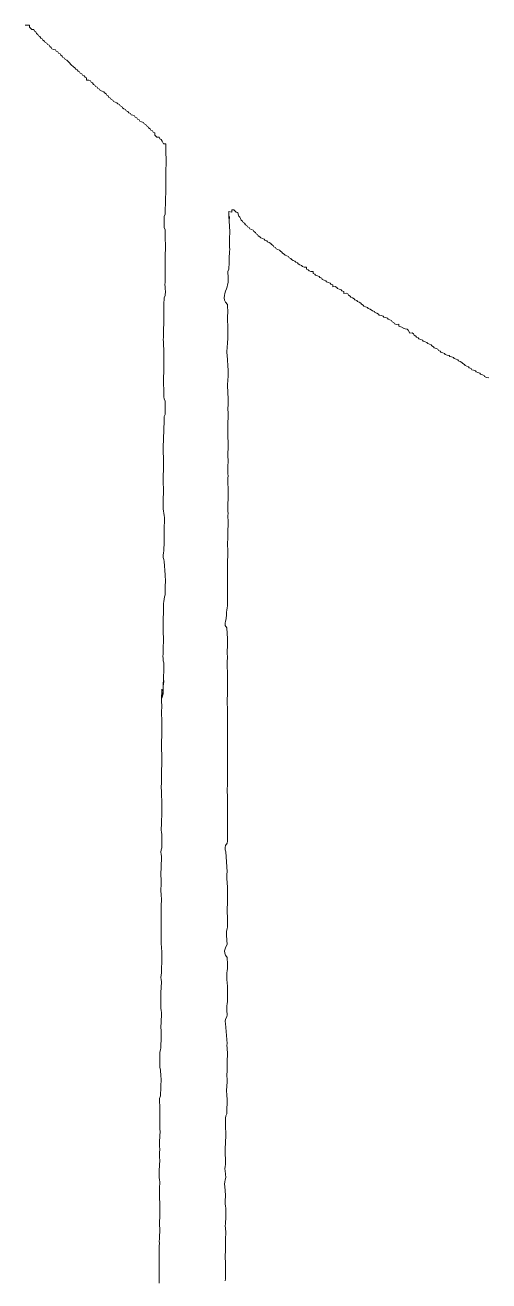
# Model space of a CAD drawing. Extents: x -16 to 11205, y -14909 to 147.
# Drawn here: x 6572 to 6783, y -7657 to -7086 of the extents above; entities that cross this region are included whole.
import ezdxf

# ---------------------------------------------------------------- set-up
doc = ezdxf.new("R2010")
doc.units = 0
doc.layers.get('0').update_dxf_attribs({"color": 1, "linetype": 'CONTINUOUS', "lineweight": 15, "true_color": 0xff0000})

msp = doc.modelspace()

# ---------------------------------------------------------------- linework, layer by layer
for p, q in [((6573, -7086), (6572, -7086)), ((6574, -7086), (6573, -7086)), ((6574.03, -7086.96), (6574, -7086)), ((6575, -7088), (6574.03, -7086.96)), ((6576, -7088), (6575, -7088)), ((6576.31, -7088.71), (6576, -7088)), ((6576.88, -7089.11), (6576.31, -7088.71)), ((6577.19, -7089.83), (6576.88, -7089.11)), ((6577.78, -7090.2), (6577.19, -7089.83)), ((6578.12, -7090.89), (6577.78, -7090.2)), ((6578.75, -7091.24), (6578.12, -7090.89)), ((6579.1, -7091.9), (6578.75, -7091.24)), ((6579.75, -7092.26), (6579.1, -7091.9)), ((6580.1, -7092.9), (6579.75, -7092.26)), ((6580.78, -7093.23), (6580.1, -7092.9)), ((6581.15, -7093.83), (6580.78, -7093.23)), ((6581.86, -7094.16), (6581.15, -7093.83)), ((6582.21, -7094.77), (6581.86, -7094.16)), ((6582.89, -7095.13), (6582.21, -7094.77)), ((6583.21, -7095.76), (6582.89, -7095.13)), ((6583.89, -7096.14), (6583.21, -7095.76)), ((6584.21, -7096.74), (6583.89, -7096.14)), ((6584.97, -7097.04), (6584.21, -7096.74)), ((6585.76, -7097.31), (6584.97, -7097.04)), ((6586.14, -7097.82), (6585.76, -7097.31)), ((6586.91, -7098.11), (6586.14, -7097.82)), ((6587.25, -7098.7), (6586.91, -7098.11)), ((6587.93, -7099.08), (6587.25, -7098.7)), ((6588.24, -7099.74), (6587.93, -7099.08)), ((6588.89, -7100.12), (6588.24, -7099.74)), ((6589.22, -7100.76), (6588.89, -7100.12)), ((6589.92, -7101.08), (6589.22, -7100.76)), ((6590.29, -7101.68), (6589.92, -7101.08)), ((6591.03, -7101.97), (6590.29, -7101.68)), ((6592.04, -7102.96), (6591.03, -7101.97)), ((6592.96, -7104.04), (6592.04, -7102.96)), ((6593.96, -7105.04), (6592.96, -7104.04)), ((6594.68, -7105.35), (6593.96, -7105.04)), ((6595.04, -7105.96), (6594.68, -7105.35)), ((6595.76, -7106.28), (6595.04, -7105.96)), ((6596.08, -7106.91), (6595.76, -7106.28)), ((6596.77, -7107.27), (6596.08, -7106.91)), ((6597.09, -7107.9), (6596.77, -7107.27)), ((6597.82, -7108.22), (6597.09, -7107.9)), ((6598.16, -7108.8), (6597.82, -7108.22)), ((6598.91, -7109.11), (6598.16, -7108.8)), ((6599.26, -7109.68), (6598.91, -7109.11)), ((6599.98, -7110.02), (6599.26, -7109.68)), ((6600, -7111), (6599.98, -7110.02)), ((6601.01, -7110.98), (6600, -7111)), ((6601.69, -7111.35), (6601.01, -7110.98)), ((6602.04, -7111.96), (6601.69, -7111.35)), ((6602.72, -7112.32), (6602.04, -7111.96)), ((6603.06, -7112.93), (6602.72, -7112.32)), ((6603.74, -7113.3), (6603.06, -7112.93)), ((6604.07, -7113.92), (6603.74, -7113.3)), ((6604.77, -7114.28), (6604.07, -7113.92)), ((6605.11, -7114.86), (6604.77, -7114.28)), ((6605.85, -7115.19), (6605.11, -7114.86)), ((6606.21, -7115.72), (6605.85, -7115.19)), ((6606.99, -7116.01), (6606.21, -7115.72)), ((6607.77, -7116.31), (6606.99, -7116.01)), ((6608.13, -7116.83), (6607.77, -7116.31)), ((6608.85, -7117.18), (6608.13, -7116.83)), ((6609.18, -7117.79), (6608.85, -7117.18)), ((6609.83, -7118.19), (6609.18, -7117.79)), ((6610.13, -7118.85), (6609.83, -7118.19)), ((6610.79, -7119.24), (6610.13, -7118.85)), ((6611.12, -7119.86), (6610.79, -7119.24)), ((6611.85, -7120.19), (6611.12, -7119.86)), ((6612.2, -7120.74), (6611.85, -7120.19)), ((6612.98, -7121.03), (6612.2, -7120.74)), ((6613.77, -7121.32), (6612.98, -7121.03)), ((6614.12, -7121.84), (6613.77, -7121.32)), ((6614.88, -7122.16), (6614.12, -7121.84)), ((6615.21, -7122.73), (6614.88, -7122.16)), ((6615.94, -7123.07), (6615.21, -7122.73)), ((6616.25, -7123.68), (6615.94, -7123.07)), ((6616.98, -7124.03), (6616.25, -7123.68)), ((6617.7, -7124.38), (6616.98, -7124.03)), ((6618.04, -7124.95), (6617.7, -7124.38)), ((6618.79, -7125.28), (6618.04, -7124.95)), ((6619.12, -7125.84), (6618.79, -7125.28)), ((6619.88, -7126.16), (6619.12, -7125.84)), ((6620.21, -7126.72), (6619.88, -7126.16)), ((6620.99, -7127.01), (6620.21, -7126.72)), ((6621.77, -7127.32), (6620.99, -7127.01)), ((6622.09, -7127.88), (6621.77, -7127.32)), ((6622.87, -7128.17), (6622.09, -7127.88)), ((6623.17, -7128.77), (6622.87, -7128.17)), ((6623.96, -7129.06), (6623.17, -7128.77)), ((6624.24, -7129.67), (6623.96, -7129.06)), ((6625.03, -7129.95), (6624.24, -7129.67)), ((6625.79, -7130.27), (6625.03, -7129.95)), ((6626.12, -7130.85), (6625.79, -7130.27)), ((6626.85, -7131.18), (6626.12, -7130.85)), ((6627.18, -7131.78), (6626.85, -7131.18)), ((6627.88, -7132.14), (6627.18, -7131.78)), ((6628.2, -7132.77), (6627.88, -7132.14)), ((6628.88, -7133.13), (6628.2, -7132.77)), ((6629.21, -7133.77), (6628.88, -7133.13)), ((6629.92, -7134.09), (6629.21, -7133.77)), ((6630.26, -7134.71), (6629.92, -7134.09)), ((6630.99, -7135.01), (6630.26, -7134.71)), ((6631, -7136), (6630.99, -7135.01)), ((6632, -7137), (6631, -7136)), ((6632.98, -7137.02), (6632, -7137)), ((6633.3, -7137.73), (6632.98, -7137.02)), ((6633.96, -7138.04), (6633.3, -7137.73)), ((6634.38, -7138.71), (6633.96, -7138.04)), ((6635, -7140), (6634.38, -7138.71)), ((6635.97, -7140.01), (6635, -7140)), ((6635.95, -7143.01), (6635.97, -7140.01)), ((6635.95, -7144), (6635.95, -7143.01)), ((6636.05, -7144.99), (6635.95, -7144)), ((6636.16, -7145.98), (6636.05, -7144.99)), ((6636.05, -7154), (6636.24, -7146.98)), ((6636.24, -7146.98), (6636.16, -7145.98)), ((6636, -7155), (6636.05, -7154)), ((6635.81, -7167.99), (6636.07, -7159)), ((6635.97, -7156), (6636, -7155)), ((6635.98, -7157), (6635.97, -7156)), ((6636.02, -7158), (6635.98, -7157)), ((6636.07, -7159), (6636.02, -7158)), ((6635.67, -7171.98), (6635.75, -7170.99)), ((6635.75, -7170.99), (6635.78, -7169.99)), ((6635.78, -7168.99), (6635.81, -7167.99)), ((6635.78, -7169.99), (6635.78, -7168.99)), ((6664.69, -7170.78), (6664.64, -7173.96)), ((6666, -7171), (6664.69, -7170.78)), ((6667, -7170), (6666, -7170)), ((6666, -7170), (6666, -7171)), ((6668, -7171), (6667, -7170)), ((6668.8, -7171.19), (6668, -7171)), ((6668.98, -7172.02), (6668.8, -7171.19)), ((6635.24, -7174), (6635.27, -7173.01)), ((6635.25, -7175), (6635.24, -7174)), ((6635.29, -7175.99), (6635.25, -7175)), ((6635.27, -7173.01), (6635.67, -7171.98)), ((6635.31, -7176.99), (6635.29, -7175.99)), ((6635.33, -7177.99), (6635.31, -7176.99)), ((6664.64, -7173.96), (6665, -7173)), ((6665, -7173), (6664.83, -7174.99)), ((6664.83, -7174.99), (6665.09, -7180)), ((6669.22, -7172.8), (6668.98, -7172.02)), ((6669.65, -7173.28), (6669.22, -7172.8)), ((6670, -7174), (6669.65, -7173.28)), ((6670.34, -7174.68), (6670, -7174)), ((6670.92, -7175.07), (6670.34, -7174.68)), ((6671.26, -7175.75), (6670.92, -7175.07)), ((6671.87, -7176.13), (6671.26, -7175.75)), ((6672.21, -7176.78), (6671.87, -7176.13)), ((6672.86, -7177.15), (6672.21, -7176.78)), ((6673.22, -7177.75), (6672.86, -7177.15)), ((6635.69, -7179.01), (6635.33, -7177.99)), ((6635.68, -7182.01), (6635.73, -7180.01)), ((6635.68, -7183.02), (6635.68, -7182.01)), ((6635.78, -7184.02), (6635.68, -7183.02)), ((6635.73, -7180.01), (6635.69, -7179.01)), ((6665.02, -7183), (6664.99, -7184)), ((6665.05, -7182), (6665.02, -7183)), ((6665.08, -7181), (6665.05, -7182)), ((6665.09, -7180), (6665.08, -7181)), ((6673.94, -7178.07), (6673.22, -7177.75)), ((6674.3, -7178.65), (6673.94, -7178.07)), ((6675.03, -7178.96), (6674.3, -7178.65)), ((6675.75, -7179.3), (6675.03, -7178.96)), ((6676.08, -7179.91), (6675.75, -7179.3)), ((6676.76, -7180.28), (6676.08, -7179.91)), ((6677.08, -7180.91), (6676.76, -7180.28)), ((6677.78, -7181.28), (6677.08, -7180.91)), ((6678.1, -7181.87), (6677.78, -7181.28)), ((6678.85, -7182.21), (6678.1, -7181.87)), ((6679.17, -7182.75), (6678.85, -7182.21)), ((6679.98, -7183.04), (6679.17, -7182.75)), ((6680.79, -7183.33), (6679.98, -7183.04)), ((6635.77, -7192.98), (6635.92, -7185.01)), ((6635.92, -7185.01), (6635.78, -7184.02)), ((6664.99, -7184), (6664.99, -7185)), ((6664.99, -7185), (6665.01, -7186)), ((6665.01, -7186), (6665.05, -7187)), ((6665.05, -7187), (6665.08, -7188)), ((6665.08, -7188), (6665.06, -7189)), ((6681.12, -7183.81), (6680.79, -7183.33)), ((6681.93, -7184.11), (6681.12, -7183.81)), ((6682.25, -7184.61), (6681.93, -7184.11)), ((6683.05, -7184.92), (6682.25, -7184.61)), ((6683.81, -7185.26), (6683.05, -7184.92)), ((6684.14, -7185.81), (6683.81, -7185.26)), ((6684.87, -7186.18), (6684.14, -7185.81)), ((6685.19, -7186.75), (6684.87, -7186.18)), ((6685.91, -7187.11), (6685.19, -7186.75)), ((6686.25, -7187.67), (6685.91, -7187.11)), ((6687.01, -7187.98), (6686.25, -7187.67)), ((6687.78, -7188.3), (6687.01, -7187.98)), ((6688.12, -7188.84), (6687.78, -7188.3)), ((6688.85, -7189.2), (6688.12, -7188.84)), ((6635.66, -7194.99), (6635.69, -7193.98)), ((6635.69, -7193.98), (6635.77, -7192.98)), ((6664.82, -7193.99), (6664.79, -7194.99)), ((6664.83, -7191.99), (6664.81, -7192.99)), ((6664.81, -7192.99), (6664.82, -7193.99)), ((6664.88, -7190.99), (6664.83, -7191.99)), ((6664.98, -7190), (6664.88, -7190.99)), ((6665.06, -7189), (6664.98, -7190)), ((6689.17, -7189.77), (6688.85, -7189.2)), ((6689.91, -7190.13), (6689.17, -7189.77)), ((6690.24, -7190.66), (6689.91, -7190.13)), ((6691.03, -7190.96), (6690.24, -7190.66)), ((6691.82, -7191.27), (6691.03, -7190.96)), ((6692.16, -7191.77), (6691.82, -7191.27)), ((6692.93, -7192.1), (6692.16, -7191.77)), ((6693.25, -7192.64), (6692.93, -7192.1)), ((6694, -7193), (6693.25, -7192.64)), ((6694.78, -7193.33), (6694, -7193)), ((6695.11, -7193.83), (6694.78, -7193.33)), ((6695.93, -7194.11), (6695.11, -7193.83)), ((6696.25, -7194.62), (6695.93, -7194.11)), ((6635.68, -7196), (6635.66, -7194.99)), ((6635.66, -7203), (6635.77, -7199)), ((6635.73, -7197), (6635.68, -7196)), ((6635.77, -7198), (6635.73, -7197)), ((6635.77, -7199), (6635.77, -7198)), ((6664.27, -7198.01), (6664.26, -7199)), ((6664.26, -7199), (6664.31, -7200)), ((6664.67, -7196.98), (6664.27, -7198.01)), ((6664.31, -7200), (6664.42, -7202.04)), ((6664.74, -7195.98), (6664.67, -7196.98)), ((6664.79, -7194.99), (6664.74, -7195.98)), ((6697.05, -7194.93), (6696.25, -7194.62)), ((6697.82, -7195.27), (6697.05, -7194.93)), ((6698.14, -7195.79), (6697.82, -7195.27)), ((6698.92, -7196.12), (6698.14, -7195.79)), ((6700, -7196), (6698.92, -7196.12)), ((6700.05, -7196.92), (6700, -7196)), ((6700.85, -7197.23), (6700.05, -7196.92)), ((6701.17, -7197.75), (6700.85, -7197.23)), ((6701.94, -7198.09), (6701.17, -7197.75)), ((6703, -7198), (6701.94, -7198.09)), ((6703.04, -7198.94), (6703, -7198)), ((6703.85, -7199.24), (6703.04, -7198.94)), ((6704.17, -7199.73), (6703.85, -7199.24)), ((6704.99, -7200.01), (6704.17, -7199.73)), ((6705.81, -7200.31), (6704.99, -7200.01)), ((6706.11, -7200.83), (6705.81, -7200.31)), ((6635.63, -7204), (6635.66, -7203)), ((6635.67, -7205.01), (6635.63, -7204)), ((6635.76, -7206), (6635.67, -7205.01)), ((6635.82, -7207), (6635.76, -7206)), ((6663.67, -7205.92), (6663.14, -7207.03)), ((6663.87, -7204.97), (6663.67, -7205.92)), ((6664.11, -7204.02), (6663.87, -7204.97)), ((6664.32, -7203.05), (6664.11, -7204.02)), ((6664.42, -7202.04), (6664.32, -7203.05)), ((6706.92, -7201.13), (6706.11, -7200.83)), ((6707.19, -7201.68), (6706.92, -7201.13)), ((6708.01, -7201.98), (6707.19, -7201.68)), ((6708.83, -7202.29), (6708.01, -7201.98)), ((6709.12, -7202.78), (6708.83, -7202.29)), ((6709.98, -7203.04), (6709.12, -7202.78)), ((6710.84, -7203.29), (6709.98, -7203.04)), ((6711.15, -7203.74), (6710.84, -7203.29)), ((6711.98, -7204.03), (6711.15, -7203.74)), ((6712, -7205), (6711.98, -7204.03)), ((6713.05, -7204.92), (6712, -7205)), ((6713.81, -7205.3), (6713.05, -7204.92)), ((6714.11, -7205.82), (6713.81, -7205.3)), ((6714.92, -7206.14), (6714.11, -7205.82)), ((6635.13, -7212.01), (6635.23, -7211.02)), ((6635.23, -7211.02), (6635.33, -7210.03)), ((6635.33, -7210.03), (6635.75, -7208.98)), ((6635.75, -7208.98), (6635.82, -7207)), ((6662.64, -7208.98), (6662.56, -7210.04)), ((6662.56, -7210.04), (6662.79, -7211.05)), ((6662.9, -7207.98), (6662.64, -7208.98)), ((6662.79, -7211.05), (6663.2, -7211.94)), ((6663.14, -7207.03), (6662.9, -7207.98)), ((6715.77, -7206.41), (6714.92, -7206.14)), ((6716.1, -7206.82), (6715.77, -7206.41)), ((6716.96, -7207.06), (6716.1, -7206.82)), ((6717, -7208), (6716.96, -7207.06)), ((6718.1, -7207.86), (6717, -7208)), ((6718.83, -7208.24), (6718.1, -7207.86)), ((6719.13, -7208.83), (6718.83, -7208.24)), ((6719.85, -7209.21), (6719.13, -7208.83)), ((6720.17, -7209.77), (6719.85, -7209.21)), ((6720.95, -7210.08), (6720.17, -7209.77)), ((6721.73, -7210.39), (6720.95, -7210.08)), ((6722.08, -7210.88), (6721.73, -7210.39)), ((6722.87, -7211.19), (6722.08, -7210.88)), ((6723.2, -7211.71), (6722.87, -7211.19)), ((6723.98, -7212.03), (6723.2, -7211.71)), ((6635.08, -7218), (6635.15, -7214)), ((6635.09, -7213), (6635.13, -7212.01)), ((6635.15, -7214), (6635.09, -7213)), ((6663.2, -7211.94), (6664.01, -7213)), ((6664.01, -7213), (6664.25, -7217)), ((6664.25, -7217), (6664.14, -7218)), ((6724.74, -7212.38), (6723.98, -7212.03)), ((6725.05, -7212.92), (6724.74, -7212.38)), ((6725.82, -7213.28), (6725.05, -7212.92)), ((6726.13, -7213.8), (6725.82, -7213.28)), ((6726.93, -7214.11), (6726.13, -7213.8)), ((6727.77, -7214.39), (6726.93, -7214.11)), ((6728.1, -7214.83), (6727.77, -7214.39)), ((6728.95, -7215.09), (6728.1, -7214.83)), ((6730.08, -7215.87), (6728.95, -7215.09)), ((6730.88, -7216.21), (6730.08, -7215.87)), ((6731.17, -7216.72), (6730.88, -7216.21)), ((6731.97, -7217.05), (6731.17, -7216.72)), ((6732.8, -7217.37), (6731.97, -7217.05)), ((6733.08, -7217.84), (6732.8, -7217.37)), ((6634.98, -7227), (6635.12, -7219)), ((6635.12, -7219), (6635.08, -7218)), ((6664.14, -7218), (6664.08, -7219)), ((6664.08, -7219), (6664.1, -7220)), ((6664.1, -7220), (6664.15, -7221)), ((6664.15, -7221), (6664.18, -7222)), ((6664.18, -7222), (6664.19, -7223)), ((6664.19, -7223), (6664.2, -7224)), ((6733.96, -7218.09), (6733.08, -7217.84)), ((6734.85, -7218.31), (6733.96, -7218.09)), ((6735.13, -7218.74), (6734.85, -7218.31)), ((6736.03, -7218.95), (6735.13, -7218.74)), ((6736.89, -7219.21), (6736.03, -7218.95)), ((6737.17, -7219.7), (6736.89, -7219.21)), ((6737.99, -7220.02), (6737.17, -7219.7)), ((6738.76, -7220.37), (6737.99, -7220.02)), ((6739.06, -7220.91), (6738.76, -7220.37)), ((6739.82, -7221.28), (6739.06, -7220.91)), ((6740.12, -7221.8), (6739.82, -7221.28)), ((6740.91, -7222.14), (6740.12, -7221.8)), ((6742, -7222), (6740.91, -7222.14)), ((6742.05, -7222.91), (6742, -7222)), ((6742.91, -7223.19), (6742.05, -7222.91)), ((6634.88, -7229), (6634.89, -7227.99)), ((6634.89, -7227.99), (6634.98, -7227)), ((6664.22, -7228.01), (6664.17, -7229.01)), ((6664.2, -7224), (6664.22, -7225)), ((6664.22, -7225), (6664.25, -7226)), ((6664.25, -7227.01), (6664.22, -7228.01)), ((6664.25, -7226), (6664.25, -7227.01)), ((6743.8, -7223.44), (6742.91, -7223.19)), ((6744.07, -7223.84), (6743.8, -7223.44)), ((6744.98, -7224.03), (6744.07, -7223.84)), ((6745.89, -7224.21), (6744.98, -7224.03)), ((6746.2, -7224.64), (6745.89, -7224.21)), ((6747, -7226), (6746.2, -7224.64)), ((6748.09, -7225.89), (6747, -7226)), ((6748.72, -7226.33), (6748.09, -7225.89)), ((6749.01, -7226.99), (6748.72, -7226.33)), ((6749.71, -7227.38), (6749.01, -7226.99)), ((6750.06, -7227.92), (6749.71, -7227.38)), ((6750.86, -7228.21), (6750.06, -7227.92)), ((6751.2, -7228.68), (6750.86, -7228.21)), ((6752.01, -7228.98), (6751.2, -7228.68)), ((6634.91, -7230), (6634.88, -7229)), ((6634.96, -7231), (6634.91, -7230)), ((6635.01, -7232), (6634.96, -7231)), ((6635.08, -7232.99), (6635.01, -7232)), ((6635.18, -7233.99), (6635.08, -7232.99)), ((6635.08, -7238), (6635.18, -7233.99)), ((6663.85, -7234), (6663.83, -7235)), ((6663.92, -7233), (6663.85, -7234)), ((6663.98, -7232), (6663.92, -7233)), ((6664.03, -7231), (6663.98, -7232)), ((6664.1, -7230.01), (6664.03, -7231)), ((6664.17, -7229.01), (6664.1, -7230.01)), ((6752.84, -7229.28), (6752.01, -7228.98)), ((6753.14, -7229.76), (6752.84, -7229.28)), ((6753.99, -7230.02), (6753.14, -7229.76)), ((6754.84, -7230.29), (6753.99, -7230.02)), ((6755.15, -7230.75), (6754.84, -7230.29)), ((6755.97, -7231.04), (6755.15, -7230.75)), ((6756.76, -7231.38), (6755.97, -7231.04)), ((6757.07, -7231.9), (6756.76, -7231.38)), ((6757.84, -7232.24), (6757.07, -7231.9)), ((6758.16, -7232.75), (6757.84, -7232.24)), ((6758.96, -7233.07), (6758.16, -7232.75)), ((6759.75, -7233.4), (6758.96, -7233.07)), ((6760.07, -7233.89), (6759.75, -7233.4)), ((6760.86, -7234.23), (6760.07, -7233.89)), ((6761.16, -7234.72), (6760.86, -7234.23)), ((6635.06, -7239), (6635.08, -7238)), ((6635.1, -7240), (6635.06, -7239)), ((6635.15, -7240.99), (6635.1, -7240)), ((6663.83, -7235), (6663.88, -7236.01)), ((6663.88, -7236.01), (6664.33, -7243)), ((6761.98, -7235.04), (6761.16, -7234.72)), ((6762.82, -7235.35), (6761.98, -7235.04)), ((6763.11, -7235.78), (6762.82, -7235.35)), ((6763.99, -7236.01), (6763.11, -7235.78)), ((6764.89, -7236.23), (6763.99, -7236.01)), ((6765.17, -7236.64), (6764.89, -7236.23)), ((6766.06, -7236.88), (6765.17, -7236.64)), ((6766.91, -7237.17), (6766.06, -7236.88)), ((6767.2, -7237.63), (6766.91, -7237.17)), ((6768.04, -7237.93), (6767.2, -7237.63)), ((6768.86, -7238.23), (6768.04, -7237.93)), ((6769.17, -7238.72), (6768.86, -7238.23)), ((6769.98, -7239.03), (6769.17, -7238.72)), ((6770.76, -7239.38), (6769.98, -7239.03)), ((6771.07, -7239.9), (6770.76, -7239.38)), ((6771.84, -7240.25), (6771.07, -7239.9)), ((6772.15, -7240.76), (6771.84, -7240.25)), ((6634.95, -7249), (6635.15, -7240.99)), ((6664.34, -7245.01), (6664.31, -7246.01)), ((6664.33, -7243), (6664.34, -7244)), ((6664.34, -7244), (6664.34, -7245.01)), ((6772.95, -7241.08), (6772.15, -7240.76)), ((6773.76, -7241.4), (6772.95, -7241.08)), ((6774.07, -7241.88), (6773.76, -7241.4)), ((6774.89, -7242.2), (6774.07, -7241.88)), ((6775.18, -7242.67), (6774.89, -7242.2)), ((6776.02, -7242.96), (6775.18, -7242.67)), ((6776.86, -7243.26), (6776.02, -7242.96)), ((6777.16, -7243.69), (6776.86, -7243.26)), ((6778.02, -7243.97), (6777.16, -7243.69)), ((6778.88, -7244.24), (6778.02, -7243.97)), ((6779.17, -7244.66), (6778.88, -7244.24)), ((6780.02, -7244.96), (6779.17, -7244.66)), ((6780.85, -7245.39), (6780.02, -7244.96)), ((6781.07, -7245.81), (6780.85, -7245.39)), ((6781.95, -7246.25), (6781.07, -7245.81)), ((6634.99, -7250), (6634.95, -7249)), ((6635.06, -7251), (6634.99, -7250)), ((6635.1, -7252), (6635.06, -7251)), ((6664.15, -7249), (6664.11, -7250)), ((6664.11, -7250), (6664.11, -7251)), ((6664.11, -7251), (6664.17, -7251.99)), ((6664.21, -7248.01), (6664.15, -7249)), ((6664.27, -7247.01), (6664.21, -7248.01)), ((6664.31, -7246.01), (6664.27, -7247.01)), ((6783, -7246.45), (6781.95, -7246.25)), ((6635.11, -7252.99), (6635.1, -7252)), ((6635.12, -7253.99), (6635.11, -7252.99)), ((6635.17, -7254.98), (6635.12, -7253.99)), ((6635.3, -7255.97), (6635.17, -7254.98)), ((6635.78, -7257.02), (6635.3, -7255.97)), ((6635.68, -7261.99), (6635.78, -7257.02)), ((6664.17, -7251.99), (6664.29, -7253.99)), ((6664.29, -7253.99), (6664.31, -7254.99)), ((6664.31, -7254.99), (6664.34, -7255.99)), ((6664.34, -7255.99), (6664.37, -7257)), ((6664.37, -7257), (6664.37, -7258)), ((6635.32, -7264.01), (6635.66, -7262.99)), ((6635.66, -7262.99), (6635.68, -7261.99)), ((6664.3, -7260), (6664.29, -7261)), ((6664.29, -7261), (6664.33, -7262)), ((6664.34, -7259), (6664.3, -7260)), ((6664.33, -7262), (6664.38, -7263)), ((6664.37, -7258), (6664.34, -7259)), ((6664.38, -7263), (6664.39, -7264.01)), ((6635.18, -7269), (6635.24, -7267.01)), ((6635.24, -7267.01), (6635.27, -7266.01)), ((6635.27, -7266.01), (6635.3, -7265.01)), ((6635.3, -7265.01), (6635.32, -7264.01)), ((6664.22, -7267.01), (6664.2, -7268)), ((6664.2, -7268), (6664.22, -7269)), ((6664.27, -7266.01), (6664.22, -7267.01)), ((6664.34, -7265.01), (6664.27, -7266.01)), ((6664.39, -7264.01), (6664.34, -7265.01)), ((6634.86, -7277.99), (6635.14, -7270)), ((6635.14, -7270), (6635.18, -7269)), ((6664.22, -7269), (6664.24, -7270)), ((6664.24, -7270), (6664.26, -7271)), ((6664.26, -7271), (6664.27, -7272)), ((6664.27, -7272), (6664.28, -7272.99)), ((6664.28, -7272.99), (6664.28, -7273.99)), ((6664.28, -7273.99), (6664.31, -7274.99)), ((6634.85, -7279), (6634.86, -7277.99)), ((6634.85, -7280), (6634.85, -7279)), ((6634.87, -7281), (6634.85, -7280)), ((6664.23, -7280), (6664.21, -7281)), ((6664.31, -7279.01), (6664.23, -7280)), ((6664.31, -7274.99), (6664.36, -7275.99)), ((6664.38, -7278.01), (6664.31, -7279.01)), ((6664.36, -7275.99), (6664.4, -7277)), ((6664.4, -7277), (6664.38, -7278.01)), ((6634.91, -7282), (6634.87, -7281)), ((6634.96, -7283), (6634.91, -7282)), ((6634.98, -7284), (6634.96, -7283)), ((6634.98, -7285), (6634.98, -7284)), ((6635, -7286), (6634.98, -7285)), ((6664.21, -7281), (6664.27, -7282)), ((6664.34, -7285.01), (6664.25, -7286.01)), ((6664.27, -7282), (6664.39, -7284)), ((6664.39, -7284), (6664.34, -7285.01)), ((6634.83, -7293), (6635, -7286)), ((6664.25, -7286.01), (6664.19, -7287)), ((6664.19, -7287), (6664.2, -7288)), ((6664.2, -7288), (6664.24, -7289)), ((6664.24, -7289), (6664.3, -7290)), ((6664.31, -7291), (6664.29, -7292)), ((6664.3, -7290), (6664.31, -7291)), ((6634.79, -7294), (6634.83, -7293)), ((6634.85, -7295.01), (6634.79, -7294)), ((6634.83, -7304), (6634.98, -7296)), ((6634.98, -7296), (6634.85, -7295.01)), ((6664.29, -7292), (6664.26, -7293)), ((6664.26, -7293), (6664.27, -7294)), ((6664.27, -7294), (6664.29, -7295)), ((6664.29, -7295), (6664.31, -7296)), ((6664.31, -7296), (6664.32, -7296.99)), ((6664.32, -7296.99), (6664.34, -7298)), ((6664.26, -7303.01), (6664.23, -7304)), ((6664.31, -7302.01), (6664.26, -7303.01)), ((6664.35, -7301.01), (6664.31, -7302.01)), ((6664.34, -7298), (6664.37, -7300)), ((6664.37, -7300), (6664.35, -7301.01)), ((6634.79, -7305), (6634.83, -7304)), ((6634.82, -7306.01), (6634.79, -7305)), ((6634.94, -7307.01), (6634.82, -7306.01)), ((6635.1, -7307.99), (6634.94, -7307.01)), ((6635.26, -7308.97), (6635.1, -7307.99)), ((6664.23, -7304), (6664.24, -7305)), ((6664.24, -7305), (6664.27, -7306)), ((6664.27, -7306), (6664.3, -7307)), ((6664.3, -7307), (6664.31, -7308)), ((6664.31, -7308), (6664.3, -7309)), ((6635.2, -7316.01), (6635.36, -7309.96)), ((6635.36, -7309.96), (6635.26, -7308.97)), ((6664.3, -7309), (6664.28, -7310)), ((6664.28, -7310), (6664.32, -7311)), ((6664.35, -7314.01), (6664.28, -7315.01)), ((6664.32, -7311), (6664.38, -7312)), ((6664.4, -7313), (6664.35, -7314.01)), ((6664.38, -7312), (6664.4, -7313)), ((6635.23, -7317), (6635.2, -7316.01)), ((6635.27, -7318), (6635.23, -7317)), ((6635.24, -7320), (6635.27, -7319)), ((6635.25, -7321), (6635.24, -7320)), ((6635.27, -7319), (6635.27, -7318)), ((6664.2, -7320.01), (6664.15, -7321)), ((6664.26, -7319.01), (6664.2, -7320.01)), ((6664.28, -7315.01), (6664.24, -7316.01)), ((6664.24, -7316.01), (6664.24, -7317.01)), ((6664.24, -7317.01), (6664.26, -7318.01)), ((6664.26, -7318.01), (6664.26, -7319.01)), ((6634.94, -7326), (6635.12, -7325.01)), ((6635.12, -7325.01), (6635.25, -7321)), ((6664.15, -7321), (6664.12, -7322)), ((6664.12, -7322), (6664.14, -7323)), ((6664.14, -7323), (6664.18, -7324)), ((6664.18, -7324), (6664.21, -7325)), ((6664.21, -7325), (6664.21, -7326)), ((6634.83, -7327), (6634.94, -7326)), ((6634.86, -7328.01), (6634.83, -7327)), ((6635.04, -7328.99), (6634.86, -7328.01)), ((6635.3, -7329.94), (6635.04, -7328.99)), ((6635.71, -7335.99), (6635.3, -7329.94)), ((6664.11, -7331), (6664.1, -7332)), ((6664.13, -7330), (6664.11, -7331)), ((6664.15, -7329), (6664.13, -7330)), ((6664.17, -7328), (6664.15, -7329)), ((6664.19, -7327), (6664.17, -7328)), ((6664.21, -7326), (6664.19, -7327)), ((6635.73, -7337), (6635.71, -7335.99)), ((6635.8, -7338), (6635.73, -7337)), ((6664.05, -7337), (6664.03, -7338)), ((6664.08, -7336), (6664.05, -7337)), ((6664.1, -7335), (6664.08, -7336)), ((6664.1, -7332), (6664.1, -7333)), ((6664.1, -7333), (6664.1, -7334)), ((6664.1, -7334), (6664.1, -7335)), ((6635.7, -7342.99), (6635.71, -7341.99)), ((6635.73, -7343.99), (6635.7, -7342.99)), ((6635.71, -7341.99), (6635.8, -7338)), ((6664.03, -7338), (6664.03, -7339)), ((6664.03, -7339), (6664.05, -7340)), ((6664.05, -7340), (6664.07, -7341)), ((6664.07, -7341), (6664.09, -7342)), ((6664.09, -7342), (6664.11, -7343)), ((6664.11, -7343), (6664.11, -7344)), ((6635.03, -7349), (6635.16, -7348.02)), ((6635.16, -7348.02), (6635.29, -7347.03)), ((6635.29, -7347.03), (6635.38, -7346.03)), ((6635.38, -7346.03), (6635.75, -7344.99)), ((6635.75, -7344.99), (6635.73, -7343.99)), ((6664.08, -7346), (6664.07, -7347)), ((6664.07, -7347), (6664.08, -7348)), ((6664.09, -7345), (6664.08, -7346)), ((6664.08, -7348), (6664.11, -7349.01)), ((6664.11, -7344), (6664.09, -7345)), ((6634.87, -7356.99), (6635.02, -7352)), ((6634.94, -7351), (6634.95, -7350)), ((6635.02, -7352), (6634.94, -7351)), ((6634.95, -7350), (6635.03, -7349)), ((6663.68, -7353.98), (6663.4, -7356.03)), ((6663.8, -7351.98), (6663.66, -7352.97)), ((6663.66, -7352.97), (6663.68, -7353.98)), ((6663.99, -7351), (6663.8, -7351.98)), ((6664.1, -7350.01), (6663.99, -7351)), ((6664.11, -7349.01), (6664.1, -7350.01)), ((6634.82, -7361), (6634.86, -7360)), ((6634.85, -7357.99), (6634.87, -7356.99)), ((6634.87, -7359), (6634.85, -7357.99)), ((6634.86, -7360), (6634.87, -7359)), ((6663.16, -7357.01), (6662.95, -7358)), ((6662.95, -7358), (6663.01, -7359)), ((6663.01, -7359), (6663.73, -7360.05)), ((6663.4, -7356.03), (6663.16, -7357.01)), ((6663.73, -7360.05), (6664.06, -7365)), ((6634.8, -7370.99), (6634.94, -7364)), ((6634.81, -7362.01), (6634.82, -7361)), ((6634.85, -7363.01), (6634.81, -7362.01)), ((6634.94, -7364), (6634.85, -7363.01)), ((6664.06, -7365), (6664.08, -7366)), ((6634.77, -7372), (6634.8, -7370.99)), ((6663.98, -7370), (6663.96, -7371)), ((6663.96, -7371), (6663.98, -7372)), ((6664.02, -7369), (6663.98, -7370)), ((6664.06, -7368), (6664.02, -7369)), ((6664.08, -7367), (6664.06, -7368)), ((6664.08, -7366), (6664.08, -7367)), ((6634.73, -7373.01), (6634.77, -7372)), ((6634.74, -7374.03), (6634.73, -7373.01)), ((6634.86, -7375.02), (6634.74, -7374.03)), ((6635.06, -7375.99), (6634.86, -7375.02)), ((6635, -7386), (6635.06, -7375.99)), ((6663.91, -7376), (6663.9, -7377)), ((6663.9, -7377), (6663.95, -7378)), ((6663.97, -7375), (6663.91, -7376)), ((6664.03, -7374), (6663.97, -7375)), ((6663.98, -7372), (6664.02, -7373)), ((6664.02, -7373), (6664.03, -7374)), ((6663.95, -7378), (6664.07, -7380)), ((6664.07, -7381), (6664.06, -7382)), ((6664.06, -7382), (6664.06, -7383)), ((6664.06, -7383), (6664.07, -7384)), ((6664.07, -7380), (6664.07, -7381)), ((6634.09, -7393), (6634.24, -7388)), ((6634.24, -7388), (6634.76, -7389)), ((6634.78, -7384.94), (6635.15, -7384.05)), ((6634.81, -7390), (6634.78, -7384.94)), ((6635.15, -7384.05), (6635, -7386)), ((6664.07, -7384), (6664.08, -7385)), ((6664.08, -7385), (6664.08, -7386)), ((6664.08, -7386), (6664.08, -7387)), ((6664.08, -7387), (6664.08, -7388)), ((6664.08, -7388), (6664.09, -7389)), ((6634.12, -7394), (6634.09, -7393)), ((6634.21, -7395), (6634.12, -7394)), ((6634.18, -7392.01), (6634.81, -7390)), ((6634.36, -7391.02), (6634.18, -7392.01)), ((6634.76, -7389), (6634.36, -7391.02)), ((6663.94, -7393), (6663.93, -7394)), ((6663.93, -7394), (6663.97, -7395)), ((6663.99, -7392), (6663.94, -7393)), ((6664.06, -7391), (6663.99, -7392)), ((6664.09, -7390), (6664.06, -7391)), ((6664.09, -7389), (6664.09, -7390)), ((6634.09, -7399), (6634.21, -7395)), ((6634.09, -7400), (6634.09, -7399)), ((6634.14, -7401), (6634.09, -7400)), ((6663.97, -7395), (6664.04, -7396)), ((6664.04, -7396), (6664.1, -7397)), ((6664.1, -7397), (6664.13, -7398)), ((6664.12, -7400), (6664.11, -7401)), ((6664.14, -7399), (6664.12, -7400)), ((6664.13, -7398), (6664.14, -7399)), ((6634.17, -7402), (6634.14, -7401)), ((6634.16, -7404), (6634.17, -7403)), ((6634.16, -7405), (6634.16, -7404)), ((6634.17, -7406), (6634.16, -7405)), ((6634.17, -7403), (6634.17, -7402)), ((6664.11, -7401), (6664.1, -7402)), ((6664.1, -7402), (6664.1, -7403)), ((6664.1, -7403), (6664.1, -7404)), ((6664.1, -7404), (6664.1, -7405)), ((6664.1, -7405), (6664.1, -7406)), ((6634.03, -7413), (6634.24, -7408)), ((6634.2, -7407), (6634.17, -7406)), ((6634.24, -7408), (6634.2, -7407)), ((6664.1, -7408), (6664.09, -7409)), ((6664.09, -7409), (6664.1, -7410)), ((6664.1, -7406), (6664.1, -7407)), ((6664.1, -7407), (6664.1, -7408)), ((6664.1, -7410), (6664.11, -7411)), ((6664.11, -7411), (6664.12, -7412)), ((6634.01, -7414), (6634.03, -7413)), ((6634.04, -7415), (6634.01, -7414)), ((6634.08, -7416), (6634.04, -7415)), ((6634.13, -7416.99), (6634.08, -7416)), ((6634.19, -7417.98), (6634.13, -7416.99)), ((6664.12, -7413), (6664.11, -7414)), ((6664.11, -7414), (6664.12, -7415)), ((6664.13, -7417), (6664.11, -7418)), ((6664.12, -7412), (6664.12, -7413)), ((6664.12, -7415), (6664.13, -7416)), ((6664.13, -7416), (6664.13, -7417)), ((6634.08, -7429.01), (6634.19, -7417.98)), ((6664.03, -7421), (6664.02, -7422)), ((6664.02, -7422), (6664.02, -7423)), ((6664.02, -7423), (6664.03, -7424)), ((6664.06, -7420), (6664.03, -7421)), ((6664.09, -7419), (6664.06, -7420)), ((6664.11, -7418), (6664.09, -7419)), ((6634.03, -7430), (6634.12, -7428.02)), ((6634.12, -7428.02), (6634.08, -7429.01)), ((6664.03, -7424), (6664.05, -7425)), ((6664.05, -7425), (6664.07, -7426)), ((6664.07, -7426), (6664.08, -7427)), ((6664.08, -7427), (6664.09, -7428)), ((6664.09, -7428), (6664.1, -7429)), ((6633.96, -7432), (6633.98, -7431)), ((6633.96, -7433), (6633.96, -7432)), ((6633.99, -7434), (6633.96, -7433)), ((6633.98, -7431), (6634.03, -7430)), ((6634.02, -7435), (6633.99, -7434)), ((6663.96, -7433), (6663.94, -7434)), ((6663.94, -7434), (6663.97, -7435)), ((6664.01, -7432), (6663.96, -7433)), ((6664.07, -7431), (6664.01, -7432)), ((6664.1, -7430), (6664.07, -7431)), ((6664.1, -7429), (6664.1, -7430)), ((6634.06, -7436), (6634.02, -7435)), ((6634.1, -7437), (6634.06, -7436)), ((6634.13, -7438), (6634.1, -7437)), ((6634.14, -7439), (6634.13, -7438)), ((6634.13, -7441), (6634.14, -7440)), ((6634.14, -7440), (6634.14, -7439)), ((6663.97, -7435), (6664.01, -7436)), ((6664.01, -7436), (6664.03, -7437)), ((6664.03, -7437), (6664.02, -7438)), ((6664.02, -7438), (6664.02, -7439)), ((6664.02, -7439), (6664.03, -7440)), ((6664.03, -7440), (6664.04, -7441)), ((6634.06, -7450.01), (6634.2, -7442.98)), ((6634.13, -7441.99), (6634.13, -7441)), ((6634.2, -7442.98), (6634.13, -7441.99)), ((6664.04, -7443), (6664.02, -7444)), ((6664.02, -7444), (6664.02, -7445)), ((6664.02, -7445), (6664.02, -7446)), ((6664.04, -7441), (6664.05, -7442)), ((6664.05, -7442), (6664.04, -7443)), ((6633.93, -7452), (6633.95, -7451)), ((6633.95, -7451), (6634.06, -7450.01)), ((6664.02, -7446), (6664.03, -7447)), ((6664.03, -7447), (6664.03, -7448)), ((6664.03, -7448), (6664.03, -7449)), ((6664.03, -7449), (6664.04, -7450)), ((6664.04, -7450), (6664.06, -7451)), ((6664.06, -7451), (6664.08, -7452)), ((6634.04, -7453), (6633.93, -7452)), ((6634.25, -7453.97), (6634.04, -7453)), ((6634.14, -7460.02), (6634.25, -7453.97)), ((6664.05, -7457.01), (6663.86, -7457.98)), ((6664.1, -7456.01), (6664.05, -7457.01)), ((6664.07, -7453), (6664.06, -7454)), ((6664.06, -7454), (6664.07, -7455)), ((6664.08, -7452), (6664.07, -7453)), ((6664.07, -7455), (6664.1, -7456.01)), ((6633.82, -7461.99), (6633.94, -7460.99)), ((6633.85, -7463), (6633.82, -7461.99)), ((6633.94, -7460.99), (6634.14, -7460.02)), ((6663.2, -7459.03), (6662.99, -7460)), ((6662.99, -7460), (6663.02, -7461)), ((6663.02, -7461), (6663.26, -7461.97)), ((6663.86, -7457.98), (6663.2, -7459.03)), ((6663.26, -7461.97), (6663.9, -7471)), ((6633.98, -7464), (6633.85, -7463)), ((6633.88, -7468.99), (6633.98, -7464)), ((6633.81, -7472), (6633.82, -7471)), ((6633.82, -7473), (6633.81, -7472)), ((6633.82, -7471), (6633.85, -7469.99)), ((6633.85, -7474), (6633.82, -7473)), ((6633.85, -7469.99), (6633.88, -7468.99)), ((6633.9, -7475), (6633.85, -7474)), ((6663.82, -7472), (6663.79, -7473)), ((6663.79, -7473), (6663.83, -7474.01)), ((6663.9, -7471), (6663.82, -7472)), ((6663.83, -7474.01), (6664.12, -7478)), ((6633.8, -7480), (6633.95, -7476)), ((6633.83, -7481.01), (6633.8, -7480)), ((6633.95, -7476), (6633.9, -7475)), ((6664.08, -7480), (6664.05, -7481)), ((6664.11, -7479), (6664.08, -7480)), ((6664.12, -7478), (6664.11, -7479)), ((6633.93, -7482), (6633.83, -7481.01)), ((6633.9, -7487), (6634.04, -7483)), ((6634.04, -7483), (6633.93, -7482)), ((6664.05, -7481), (6664.03, -7482)), ((6664.03, -7482), (6664.03, -7483)), ((6664.03, -7483), (6664.04, -7484)), ((6664.04, -7484), (6664.06, -7485)), ((6664.06, -7485), (6664.04, -7486)), ((6633.84, -7489), (6633.85, -7488)), ((6633.85, -7490), (6633.84, -7489)), ((6633.85, -7488), (6633.9, -7487)), ((6633.9, -7491), (6633.85, -7490)), ((6633.95, -7492), (6633.9, -7491)), ((6663.92, -7488), (6663.91, -7489)), ((6663.91, -7489), (6663.96, -7490)), ((6663.98, -7487), (6663.92, -7488)), ((6663.96, -7490), (6664.01, -7491)), ((6664.04, -7486), (6663.98, -7487)), ((6664.01, -7491), (6664.04, -7492)), ((6633.87, -7498), (6633.88, -7497)), ((6633.88, -7497), (6633.89, -7496)), ((6633.89, -7496), (6633.92, -7495)), ((6633.92, -7495), (6633.96, -7494)), ((6633.97, -7493), (6633.95, -7492)), ((6633.96, -7494), (6633.97, -7493)), ((6663.89, -7496.99), (6663.67, -7497.98)), ((6664.06, -7496.01), (6663.89, -7496.99)), ((6664.04, -7492), (6664.05, -7493)), ((6664.05, -7493), (6664.07, -7494)), ((6664.1, -7495.01), (6664.06, -7496.01)), ((6664.07, -7494), (6664.1, -7495.01)), ((6633.88, -7499), (6633.87, -7498)), ((6633.9, -7500), (6633.88, -7499)), ((6633.94, -7501), (6633.9, -7500)), ((6633.96, -7502), (6633.94, -7501)), ((6633.95, -7503), (6633.96, -7502)), ((6663.67, -7497.98), (6663.57, -7498.99)), ((6663.57, -7498.99), (6663.65, -7500.01)), ((6663.65, -7500.01), (6663.99, -7504)), ((6633.94, -7504), (6633.95, -7503)), ((6633.99, -7505), (6633.94, -7504)), ((6634.08, -7505.99), (6633.99, -7505)), ((6634.18, -7506.98), (6634.08, -7505.99)), ((6634.25, -7507.98), (6634.18, -7506.98)), ((6634.26, -7508.98), (6634.25, -7507.98)), ((6662.98, -7506), (6662.75, -7506.99)), ((6662.75, -7506.99), (6662.82, -7508.02)), ((6662.82, -7508.02), (6663.15, -7508.97)), ((6663.35, -7505.07), (6662.98, -7506)), ((6663.99, -7504), (6663.35, -7505.07)), ((6634.01, -7517), (6634.28, -7509.98)), ((6634.28, -7509.98), (6634.26, -7508.98)), ((6663.15, -7508.97), (6663.87, -7510.03)), ((6663.87, -7510.03), (6664.12, -7513)), ((6664.1, -7514), (6664.05, -7515)), ((6664.12, -7513), (6664.1, -7514)), ((6633.81, -7518.99), (6633.85, -7517.99)), ((6633.89, -7520), (6633.81, -7518.99)), ((6633.85, -7517.99), (6634.01, -7517)), ((6634, -7521), (6633.89, -7520)), ((6663.76, -7517.99), (6663.75, -7519)), ((6663.75, -7519), (6663.82, -7520.01)), ((6663.85, -7516.99), (6663.76, -7517.99)), ((6663.82, -7520.01), (6664.1, -7523)), ((6663.96, -7516), (6663.85, -7516.99)), ((6664.05, -7515), (6663.96, -7516)), ((6633.81, -7525.99), (6634, -7521)), ((6664.09, -7525), (6664.06, -7526)), ((6664.11, -7524), (6664.09, -7525)), ((6664.1, -7523), (6664.11, -7524)), ((6633.7, -7532.01), (6633.74, -7531)), ((6633.74, -7531), (6633.76, -7530)), ((6633.75, -7527.99), (6633.77, -7526.99)), ((6633.75, -7529), (6633.75, -7527.99)), ((6633.76, -7530), (6633.75, -7529)), ((6633.77, -7526.99), (6633.81, -7525.99)), ((6663.98, -7531), (6663.84, -7531.99)), ((6664.06, -7530), (6663.98, -7531)), ((6664.06, -7526), (6664.05, -7527)), ((6664.05, -7527), (6664.05, -7528)), ((6664.05, -7528), (6664.07, -7529)), ((6664.07, -7529), (6664.06, -7530)), ((6633.7, -7533.03), (6633.7, -7532.01)), ((6633.83, -7534.02), (6633.7, -7533.03)), ((6634.05, -7535), (6633.83, -7534.02)), ((6633.83, -7539.99), (6634.05, -7535)), ((6663.74, -7536.98), (6663.13, -7538.01)), ((6663.84, -7531.99), (6663.74, -7532.99)), ((6663.74, -7532.99), (6663.77, -7533.99)), ((6663.91, -7535.99), (6663.74, -7536.98)), ((6663.77, -7533.99), (6663.91, -7535.99)), ((6633.82, -7540.99), (6633.83, -7539.99)), ((6633.82, -7542), (6633.82, -7540.99)), ((6633.83, -7543), (6633.82, -7542)), ((6663.13, -7538.01), (6663.02, -7539)), ((6663.02, -7539), (6663.16, -7539.98)), ((6663.16, -7539.98), (6663.91, -7549)), ((6633.8, -7548.99), (6633.85, -7547.99)), ((6633.86, -7544), (6633.83, -7543)), ((6633.85, -7547.99), (6633.88, -7547)), ((6633.89, -7545), (6633.86, -7544)), ((6633.88, -7547), (6633.9, -7546)), ((6633.9, -7546), (6633.89, -7545)), ((6633.27, -7554), (6633.3, -7553.01)), ((6633.27, -7560), (6633.27, -7554)), ((6633.3, -7553.01), (6633.66, -7551.99)), ((6633.66, -7551.99), (6633.71, -7550.99)), ((6633.71, -7550.99), (6633.75, -7549.99)), ((6633.75, -7549.99), (6633.8, -7548.99)), ((6663.91, -7549), (6663.85, -7550)), ((6663.85, -7550), (6663.87, -7551)), ((6663.87, -7551), (6663.94, -7552)), ((6663.94, -7552), (6664.03, -7553)), ((6664.03, -7553), (6664.06, -7554)), ((6664.06, -7554), (6664.03, -7555)), ((6633.6, -7561.01), (6633.27, -7560)), ((6663.95, -7557), (6663.94, -7558)), ((6663.94, -7558), (6663.96, -7559)), ((6663.98, -7556), (6663.95, -7557)), ((6663.96, -7559), (6663.99, -7560)), ((6663.99, -7560), (6663.97, -7561)), ((6664.03, -7555), (6663.98, -7556)), ((6633.54, -7572.92), (6633.85, -7565.03)), ((6633.66, -7562.02), (6633.6, -7561.01)), ((6633.68, -7563.03), (6633.66, -7562.02)), ((6633.72, -7564.04), (6633.68, -7563.03)), ((6633.85, -7565.03), (6633.72, -7564.04)), ((6663.85, -7563), (6663.84, -7564)), ((6663.84, -7564), (6663.89, -7565)), ((6663.91, -7562), (6663.85, -7563)), ((6663.89, -7565), (6663.95, -7566)), ((6663.97, -7561), (6663.91, -7562)), ((6663.71, -7568.98), (6663.62, -7569.99)), ((6663.62, -7569.99), (6663.64, -7571.01)), ((6663.64, -7571.01), (6663.73, -7572.01)), ((6663.85, -7567.99), (6663.71, -7568.98)), ((6663.95, -7567), (6663.85, -7567.99)), ((6663.95, -7566), (6663.95, -7567)), ((6633.15, -7575), (6633.16, -7574.01)), ((6633.19, -7576), (6633.15, -7575)), ((6633.16, -7574.01), (6633.54, -7572.92)), ((6633.24, -7576.99), (6633.19, -7576)), ((6633.29, -7577.99), (6633.24, -7576.99)), ((6663.73, -7572.01), (6663.83, -7573.01)), ((6663.83, -7573.01), (6663.9, -7574)), ((6663.88, -7577), (6663.84, -7577.99)), ((6663.92, -7576), (6663.88, -7577)), ((6663.9, -7574), (6663.93, -7575)), ((6663.93, -7575), (6663.92, -7576)), ((6633.25, -7586.01), (6633.32, -7578.98)), ((6633.32, -7578.98), (6633.29, -7577.99)), ((6663.31, -7582.02), (6663.24, -7583.01)), ((6663.73, -7580.98), (6663.31, -7582.02)), ((6663.79, -7579.99), (6663.73, -7580.98)), ((6663.82, -7578.99), (6663.79, -7579.99)), ((6663.84, -7577.99), (6663.82, -7578.99)), ((6633.28, -7587), (6633.25, -7586.01)), ((6633.35, -7588), (6633.28, -7587)), ((6633.38, -7589), (6633.35, -7588)), ((6663.16, -7586), (6663.12, -7587)), ((6663.12, -7587), (6663.14, -7588)), ((6663.14, -7588), (6663.25, -7588.99)), ((6663.21, -7585.01), (6663.16, -7586)), ((6663.22, -7584.01), (6663.21, -7585.01)), ((6663.24, -7583.01), (6663.22, -7584.01)), ((6633.2, -7594), (6633.21, -7593.01)), ((6633.2, -7595), (6633.2, -7594)), ((6633.21, -7593.01), (6633.23, -7592.01)), ((6633.23, -7592.01), (6633.28, -7591.01)), ((6633.28, -7591.01), (6633.38, -7589)), ((6663.13, -7594.01), (6663.1, -7595)), ((6663.18, -7593.01), (6663.13, -7594.01)), ((6663.27, -7592.01), (6663.18, -7593.01)), ((6663.25, -7588.99), (6663.34, -7590)), ((6663.34, -7591.01), (6663.27, -7592.01)), ((6663.34, -7590), (6663.34, -7591.01)), ((6633.07, -7600), (6633.12, -7599)), ((6633.12, -7601), (6633.07, -7600)), ((6633.12, -7599), (6633.22, -7597)), ((6633.21, -7596), (6633.2, -7595)), ((6633.22, -7597), (6633.21, -7596)), ((6663.01, -7597), (6662.99, -7598)), ((6662.99, -7598), (6663.02, -7599)), ((6663.05, -7596), (6663.01, -7597)), ((6663.02, -7599), (6663.09, -7600)), ((6663.1, -7595), (6663.05, -7596)), ((6663.09, -7600), (6663.18, -7600.99)), ((6633.05, -7607), (6633.23, -7601.99)), ((6633.23, -7601.99), (6633.12, -7601)), ((6662.98, -7605), (6662.91, -7606)), ((6663.13, -7604.01), (6662.98, -7605)), ((6663.23, -7603.01), (6663.13, -7604.01)), ((6663.18, -7600.99), (6663.24, -7602)), ((6663.24, -7602), (6663.23, -7603.01)), ((6633.01, -7608), (6633.05, -7607)), ((6633.01, -7609), (6633.01, -7608)), ((6633.06, -7610), (6633.01, -7609)), ((6633.15, -7610.99), (6633.06, -7610)), ((6633.22, -7611.99), (6633.15, -7610.99)), ((6663.06, -7611), (6662.85, -7611.99)), ((6662.91, -7606), (6662.98, -7607)), ((6662.98, -7607), (6663.25, -7610.01)), ((6663.25, -7610.01), (6663.06, -7611)), ((6633.13, -7617), (6633.14, -7616)), ((6633.14, -7618), (6633.13, -7617)), ((6633.14, -7616), (6633.16, -7615)), ((6633.16, -7615), (6633.21, -7614)), ((6633.21, -7614), (6633.24, -7613)), ((6633.24, -7613), (6633.22, -7611.99)), ((6662.85, -7611.99), (6662.79, -7613)), ((6662.79, -7613), (6662.9, -7614.01)), ((6662.9, -7614.01), (6663.23, -7618)), ((6633.14, -7619), (6633.14, -7618)), ((6633.17, -7619.99), (6633.14, -7619)), ((6633.23, -7620.99), (6633.17, -7619.99)), ((6633.31, -7621.99), (6633.23, -7620.99)), ((6633.35, -7622.99), (6633.31, -7621.99)), ((6663.03, -7620), (6663.01, -7621)), ((6663.01, -7621), (6663.08, -7622)), ((6663.12, -7619), (6663.03, -7620)), ((6663.08, -7622), (6663.19, -7622.99)), ((6663.23, -7618), (6663.12, -7619)), ((6633.13, -7631), (6633.35, -7627)), ((6633.33, -7626), (6633.34, -7625)), ((6633.35, -7627), (6633.33, -7626)), ((6633.34, -7625), (6633.36, -7623.99)), ((6633.36, -7623.99), (6633.35, -7622.99)), ((6663.19, -7622.99), (6663.26, -7623.99)), ((6663.27, -7624.99), (6663.25, -7626)), ((6663.25, -7626), (6663.26, -7627)), ((6663.26, -7623.99), (6663.27, -7624.99)), ((6663.26, -7627), (6663.31, -7628)), ((6663.31, -7628), (6663.32, -7629.01)), ((6633.11, -7631.99), (6633.13, -7631)), ((6633.23, -7632.98), (6633.11, -7631.99)), ((6633.11, -7638.01), (6633.23, -7632.98)), ((6663.1, -7631), (6663.04, -7632)), ((6663.04, -7632), (6663.1, -7633)), ((6663.23, -7630.01), (6663.1, -7631)), ((6663.1, -7633), (6663.31, -7634.99)), ((6663.32, -7629.01), (6663.23, -7630.01)), ((6633.06, -7639.01), (6633.11, -7638.01)), ((6633.07, -7640), (6633.06, -7639.01)), ((6663.22, -7637), (6663.18, -7638)), ((6663.18, -7638), (6663.18, -7639)), ((6663.18, -7639), (6663.21, -7640)), ((6663.3, -7636), (6663.22, -7637)), ((6663.31, -7634.99), (6663.3, -7636)), ((6632.92, -7644), (6632.94, -7643)), ((6632.94, -7645), (6632.92, -7644)), ((6632.94, -7643), (6633, -7642)), ((6632.96, -7646), (6632.94, -7645)), ((6633, -7642), (6633.06, -7641)), ((6633.06, -7641), (6633.07, -7640)), ((6663.09, -7645), (6663.07, -7646)), ((6663.13, -7644), (6663.09, -7645)), ((6663.16, -7643), (6663.13, -7644)), ((6663.2, -7642), (6663.16, -7643)), ((6663.22, -7641), (6663.2, -7642)), ((6663.21, -7640), (6663.22, -7641)), ((6632.98, -7647), (6632.96, -7646)), ((6632.97, -7652), (6632.98, -7651)), ((6632.99, -7648), (6632.98, -7647)), ((6632.98, -7651), (6632.99, -7650)), ((6633, -7649), (6632.99, -7648)), ((6632.99, -7650), (6633, -7649)), ((6663.07, -7646), (6663.08, -7647)), ((6663.08, -7647), (6663.13, -7648)), ((6663.13, -7648), (6663.2, -7648.99)), ((6663.22, -7651), (6663.18, -7652)), ((6663.2, -7648.99), (6663.24, -7650)), ((6663.24, -7650), (6663.22, -7651)), ((6632.93, -7656), (6632.94, -7655)), ((6632.93, -7657), (6632.93, -7656)), ((6632.94, -7658), (6632.93, -7657)), ((6632.94, -7655), (6632.95, -7654)), ((6632.95, -7654), (6632.96, -7653)), ((6632.96, -7653), (6632.97, -7652)), ((6663.13, -7656), (6663.05, -7657)), ((6663.18, -7655.01), (6663.13, -7656)), ((6663.18, -7652), (6663.17, -7653)), ((6663.17, -7653), (6663.19, -7654)), ((6663.19, -7654), (6663.18, -7655.01))]:
    msp.add_line(p, q)

doc.saveas('drawing.dxf')
